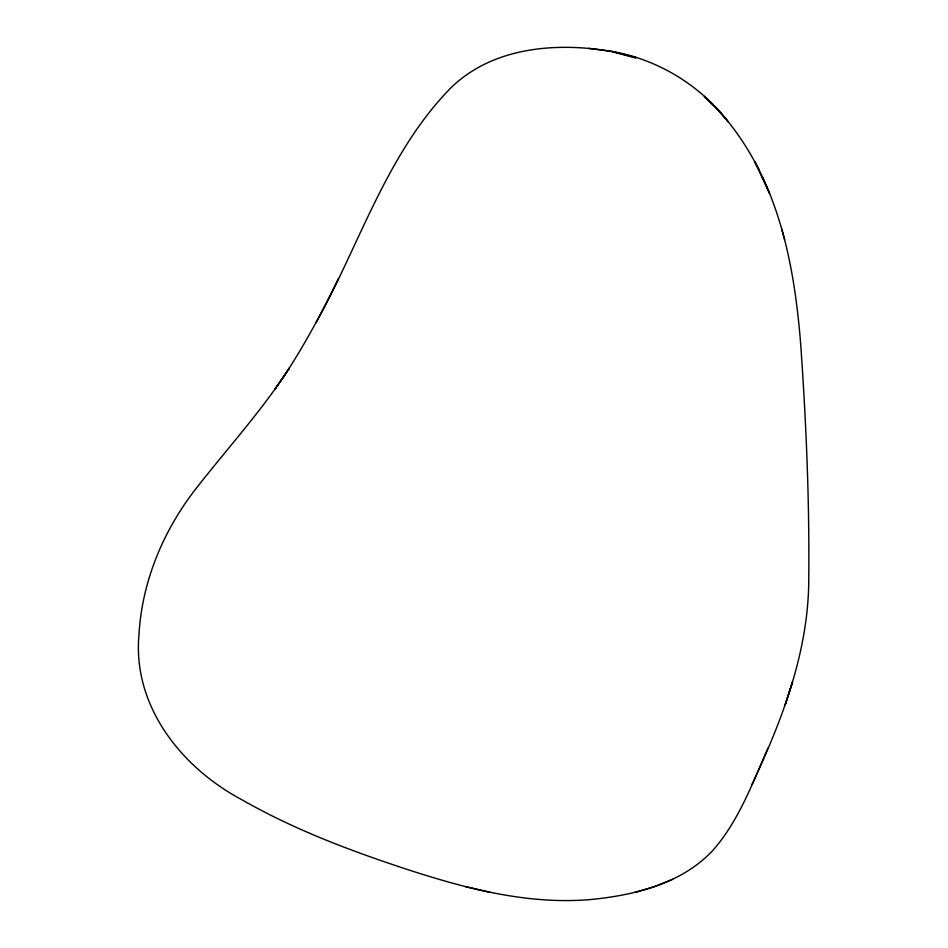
<?xml version="1.0" encoding="UTF-8"?>
<svg xmlns="http://www.w3.org/2000/svg" width="948" height="948" viewBox="0 0 948 948"><rect width="100%" height="100%" fill="white"/><g stroke="black" fill="none" stroke-linecap="round" stroke-linejoin="round"><path stroke-width="1.42" d="M767.963 748.091C752.262 783.688 738.563 821.454 712.351 850.972C680.723 884.247 633.394 895.516 589.241 899.664C528.261 904.57 468.111 889.106 410.567 870.537C352.478 851.529 294.792 830.057 241.622 799.591C181.388 767.548 132.376 705.964 138.977 634.686C141.845 582.83 162.333 532.942 193.57 491.751C225.494 450.466 261.044 411.918 289.448 367.978L274.742 389.45C299.639 354.671 319.749 316.798 338.472 278.428M752.037 784.423C781.531 721.274 807.483 654.476 808.715 583.85C809.651 503.483 806.262 423.033 800.586 342.868C795.526 280.62 784.826 217.163 754.715 161.658L769.575 193.451L762.334 176.766M315.743 323.209C360.074 244.015 386.855 152.332 452.03 86.695C494.524 46.476 557.791 42.032 612.787 51.607L636.155 57.461M672.736 879.294L654.701 886.581L635.053 892.376M588.744 48.372L612.787 51.607M465.361 886.581L490.199 892.376M612.467 51.547C658.125 59.688 700.015 85.095 728.23 121.901L716.771 108.51L704.364 96.423L717.553 109.328L716.771 108.51C733.669 126.665 747.64 147.414 758.827 169.526L758.59 169.088M612.527 51.796L635.622 58.077M781.78 229.12L784.636 239.631M792.457 682.205L785.098 705.016L792.457 682.205"/></g></svg>
